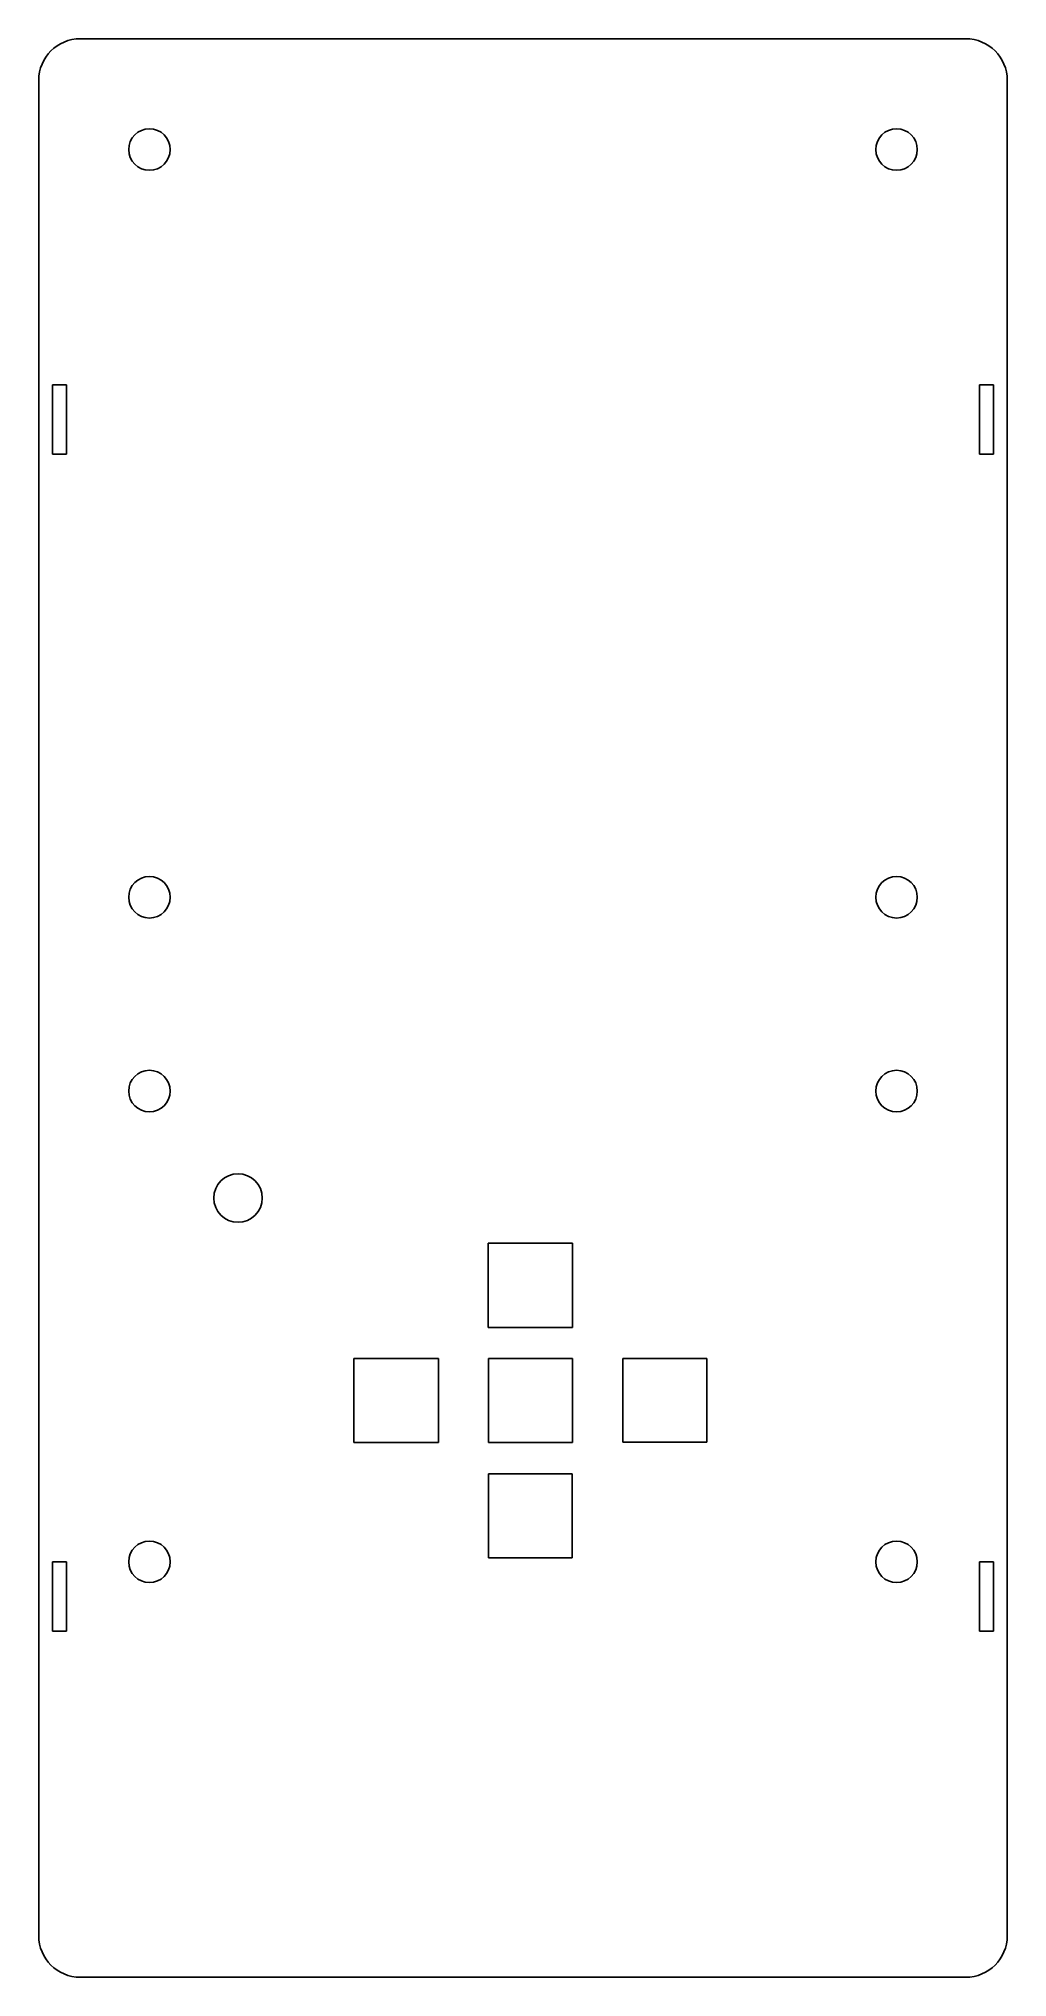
# Model space of a CAD drawing. Header units: millimetres. Extents: x -35 to 35, y -70 to 70.
import ezdxf

# ---------------------------------------------------------------- set-up
doc = ezdxf.new("R2010")
doc.units = ezdxf.units.MM
doc.layers.add('Body001', color=7, linetype='CONTINUOUS')

msp = doc.modelspace()

# ---------------------------------------------------------------- linework, layer by layer
at = {"layer": 'Body001'}
for p, q in [((-32, 70, 44), (-32, 70, 46)), ((-32, 70, 44), (-32, 70, 46)), ((-32, 70, 44), (32, 70, 44)), ((-32, 70, 46), (32, 70, 46)), ((-32, 70, 44), (32, 70, 44)), ((-32, 70, 46), (32, 70, 46)), ((32, 70, 44), (32, 70, 46)), ((32, 70, 44), (32, 70, 46)), ((-35, 67, 44), (-35, 67, 46)), ((-35, 67, 44), (-35, 67, 46)), ((-35, -67, 44), (-35, 67, 44)), ((-35, -67, 46), (-35, 67, 46)), ((-35, -67, 44), (-35, 67, 44)), ((-35, -67, 46), (-35, 67, 46)), ((35, 67, 44), (35, 67, 46)), ((35, 67, 44), (35, -67, 44)), ((35, 67, 46), (35, -67, 46)), ((35, 67, 44), (35, 67, 46)), ((35, 67, 44), (35, -67, 44)), ((35, 67, 46), (35, -67, 46)), ((-25.5, 62, 44), (-25.5, 62, 46)), ((-25.5, 62, 44), (-25.5, 62, 46)), ((28.5, 62, 44), (28.5, 62, 46)), ((28.5, 62, 44), (28.5, 62, 46)), ((-34, 45, 44), (-34, 45, 46)), ((-34, 45, 44), (-33, 45, 44)), ((-34, 45, 46), (-33, 45, 46)), ((-34, 45, 44), (-34, 45, 46)), ((-34, 40, 44), (-34, 45, 44)), ((-34, 40, 46), (-34, 45, 46)), ((-34, 45, 44), (-33, 45, 44)), ((-34, 40, 44), (-34, 45, 44)), ((-34, 45, 46), (-33, 45, 46)), ((-34, 40, 46), (-34, 45, 46)), ((-33, 45, 44), (-33, 45, 46)), ((-33, 45, 44), (-33, 45, 46)), ((-33, 45, 44), (-33, 40, 44)), ((-33, 45, 46), (-33, 40, 46)), ((-33, 45, 44), (-33, 40, 44)), ((-33, 45, 46), (-33, 40, 46)), ((33, 45, 44), (33, 45, 46)), ((33, 45, 44), (34, 45, 44)), ((33, 45, 46), (34, 45, 46)), ((33, 45, 44), (33, 45, 46)), ((33, 40, 44), (33, 45, 44)), ((33, 40, 46), (33, 45, 46)), ((33, 45, 44), (34, 45, 44)), ((33, 40, 44), (33, 45, 44)), ((33, 45, 46), (34, 45, 46)), ((33, 40, 46), (33, 45, 46)), ((34, 45, 44), (34, 45, 46)), ((34, 45, 44), (34, 45, 46)), ((34, 45, 44), (34, 40, 44)), ((34, 45, 46), (34, 40, 46)), ((34, 45, 44), (34, 40, 44)), ((34, 45, 46), (34, 40, 46)), ((-34, 40, 44), (-34, 40, 46)), ((-33, 40, 44), (-34, 40, 44)), ((-33, 40, 46), (-34, 40, 46)), ((-34, 40, 44), (-34, 40, 46)), ((-33, 40, 44), (-34, 40, 44)), ((-33, 40, 46), (-34, 40, 46)), ((-33, 40, 44), (-33, 40, 46)), ((-33, 40, 44), (-33, 40, 46)), ((33, 40, 44), (33, 40, 46)), ((34, 40, 44), (33, 40, 44)), ((34, 40, 46), (33, 40, 46)), ((33, 40, 44), (33, 40, 46)), ((34, 40, 44), (33, 40, 44)), ((34, 40, 46), (33, 40, 46)), ((34, 40, 44), (34, 40, 46)), ((34, 40, 44), (34, 40, 46)), ((-25.5, 8, 44), (-25.5, 8, 46)), ((-25.5, 8, 44), (-25.5, 8, 46)), ((28.5, 8, 44), (28.5, 8, 46)), ((28.5, 8, 44), (28.5, 8, 46)), ((-25.5, -6, 44), (-25.5, -6, 46)), ((-25.5, -6, 44), (-25.5, -6, 46)), ((28.5, -6, 44), (28.5, -6, 46)), ((28.5, -6, 44), (28.5, -6, 46)), ((-18.8448, -13.7228, 44), (-18.8448, -13.7228, 46)), ((-18.8448, -13.7228, 44), (-18.8448, -13.7228, 46)), ((-2.50559, -16.9946, 44), (-2.50559, -16.9946, 46)), ((-2.50559, -16.9946, 44), (3.58812, -16.9946, 44)), ((-2.50559, -16.9946, 46), (3.58812, -16.9946, 46)), ((-2.50559, -16.9946, 44), (-2.50559, -16.9946, 46)), ((-2.50559, -23.0792, 44), (-2.50559, -16.9946, 44)), ((-2.50559, -23.0792, 46), (-2.50559, -16.9946, 46)), ((-2.50559, -16.9946, 44), (3.58812, -16.9946, 44)), ((-2.50559, -23.0792, 44), (-2.50559, -16.9946, 44)), ((-2.50559, -16.9946, 46), (3.58812, -16.9946, 46)), ((-2.50559, -23.0792, 46), (-2.50559, -16.9946, 46)), ((3.58812, -16.9946, 44), (3.58812, -16.9946, 46)), ((3.58812, -16.9946, 44), (3.58812, -16.9946, 46)), ((3.58812, -16.9946, 44), (3.58812, -23.0792, 44)), ((3.58812, -16.9946, 46), (3.58812, -23.0792, 46)), ((3.58812, -16.9946, 44), (3.58812, -23.0792, 44)), ((3.58812, -16.9946, 46), (3.58812, -23.0792, 46)), ((-2.50559, -23.0792, 44), (-2.50559, -23.0792, 46)), ((3.58812, -23.0792, 44), (-2.50559, -23.0792, 44)), ((3.58812, -23.0792, 46), (-2.50559, -23.0792, 46)), ((-2.50559, -23.0792, 44), (-2.50559, -23.0792, 46)), ((3.58812, -23.0792, 44), (-2.50559, -23.0792, 44)), ((3.58812, -23.0792, 46), (-2.50559, -23.0792, 46)), ((3.58812, -23.0792, 44), (3.58812, -23.0792, 46)), ((3.58812, -23.0792, 44), (3.58812, -23.0792, 46)), ((-12.2223, -25.305, 44), (-12.2223, -25.305, 46)), ((-12.2223, -25.305, 44), (-6.11208, -25.305, 44)), ((-12.2223, -25.305, 46), (-6.11208, -25.305, 46)), ((-12.2223, -25.305, 44), (-12.2223, -25.305, 46)), ((-12.2223, -31.3785, 44), (-12.2223, -25.305, 44)), ((-12.2223, -31.3785, 46), (-12.2223, -25.305, 46)), ((-12.2223, -25.305, 44), (-6.11208, -25.305, 44)), ((-12.2223, -31.3785, 44), (-12.2223, -25.305, 44)), ((-12.2223, -25.305, 46), (-6.11208, -25.305, 46)), ((-12.2223, -31.3785, 46), (-12.2223, -25.305, 46)), ((-6.11208, -25.305, 44), (-6.11208, -25.305, 46)), ((-6.11208, -25.305, 44), (-6.11208, -25.305, 46)), ((-6.11208, -25.305, 44), (-6.11208, -31.3785, 44)), ((-6.11208, -25.305, 46), (-6.11208, -31.3785, 46)), ((-6.11208, -25.305, 44), (-6.11208, -31.3785, 44)), ((-6.11208, -25.305, 46), (-6.11208, -31.3785, 46)), ((-2.49582, -25.3022, 44), (-2.49582, -25.3022, 46)), ((-2.49582, -25.3022, 44), (3.58228, -25.3022, 44)), ((-2.49582, -25.3022, 46), (3.58228, -25.3022, 46)), ((-2.49582, -25.3022, 44), (-2.49582, -25.3022, 46)), ((-2.49582, -31.376, 44), (-2.49582, -25.3022, 44)), ((-2.49582, -31.376, 46), (-2.49582, -25.3022, 46)), ((-2.49582, -25.3022, 44), (3.58228, -25.3022, 44)), ((-2.49582, -31.376, 44), (-2.49582, -25.3022, 44)), ((-2.49582, -25.3022, 46), (3.58228, -25.3022, 46)), ((-2.49582, -31.376, 46), (-2.49582, -25.3022, 46)), ((3.58228, -25.3022, 44), (3.58228, -25.3022, 46)), ((3.58228, -25.3022, 44), (3.58228, -25.3022, 46)), ((3.58228, -25.3022, 44), (3.58228, -31.376, 44)), ((3.58228, -25.3022, 46), (3.58228, -31.376, 46)), ((3.58228, -25.3022, 44), (3.58228, -31.376, 44)), ((3.58228, -25.3022, 46), (3.58228, -31.376, 46)), ((7.2168, -25.3228, 44), (7.2168, -25.3228, 46)), ((7.2168, -25.3228, 44), (13.2893, -25.3228, 44)), ((7.2168, -25.3228, 46), (13.2893, -25.3228, 46)), ((7.2168, -25.3228, 44), (7.2168, -25.3228, 46)), ((7.2168, -31.3598, 44), (7.2168, -25.3228, 44)), ((7.2168, -31.3598, 46), (7.2168, -25.3228, 46)), ((7.2168, -25.3228, 44), (13.2893, -25.3228, 44)), ((7.2168, -31.3598, 44), (7.2168, -25.3228, 44)), ((7.2168, -25.3228, 46), (13.2893, -25.3228, 46)), ((7.2168, -31.3598, 46), (7.2168, -25.3228, 46)), ((13.2893, -25.3228, 44), (13.2893, -25.3228, 46)), ((13.2893, -25.3228, 44), (13.2893, -25.3228, 46)), ((13.2893, -25.3228, 44), (13.2893, -31.3598, 44)), ((13.2893, -25.3228, 46), (13.2893, -31.3598, 46)), ((13.2893, -25.3228, 44), (13.2893, -31.3598, 44)), ((13.2893, -25.3228, 46), (13.2893, -31.3598, 46)), ((-12.2223, -31.3785, 44), (-12.2223, -31.3785, 46)), ((-6.11208, -31.3785, 44), (-12.2223, -31.3785, 44)), ((-6.11208, -31.3785, 46), (-12.2223, -31.3785, 46)), ((-12.2223, -31.3785, 44), (-12.2223, -31.3785, 46)), ((-6.11208, -31.3785, 44), (-12.2223, -31.3785, 44)), ((-6.11208, -31.3785, 46), (-12.2223, -31.3785, 46)), ((-6.11208, -31.3785, 44), (-6.11208, -31.3785, 46)), ((-6.11208, -31.3785, 44), (-6.11208, -31.3785, 46)), ((-2.49582, -31.376, 44), (-2.49582, -31.376, 46)), ((3.58228, -31.376, 44), (-2.49582, -31.376, 44)), ((3.58228, -31.376, 46), (-2.49582, -31.376, 46)), ((-2.49582, -31.376, 44), (-2.49582, -31.376, 46)), ((3.58228, -31.376, 44), (-2.49582, -31.376, 44)), ((3.58228, -31.376, 46), (-2.49582, -31.376, 46)), ((3.58228, -31.376, 44), (3.58228, -31.376, 46)), ((3.58228, -31.376, 44), (3.58228, -31.376, 46)), ((7.2168, -31.3598, 44), (7.2168, -31.3598, 46)), ((13.2893, -31.3598, 44), (7.2168, -31.3598, 44)), ((13.2893, -31.3598, 46), (7.2168, -31.3598, 46)), ((7.2168, -31.3598, 44), (7.2168, -31.3598, 46)), ((13.2893, -31.3598, 44), (7.2168, -31.3598, 44)), ((13.2893, -31.3598, 46), (7.2168, -31.3598, 46)), ((13.2893, -31.3598, 44), (13.2893, -31.3598, 46)), ((13.2893, -31.3598, 44), (13.2893, -31.3598, 46)), ((-2.48669, -33.6423, 44), (-2.48669, -33.6423, 46)), ((-2.48669, -33.6423, 44), (3.56185, -33.6423, 44)), ((-2.48669, -33.6423, 46), (3.56185, -33.6423, 46)), ((-2.48669, -33.6423, 44), (-2.48669, -33.6423, 46)), ((-2.48669, -39.7005, 44), (-2.48669, -33.6423, 44)), ((-2.48669, -39.7005, 46), (-2.48669, -33.6423, 46)), ((-2.48669, -33.6423, 44), (3.56185, -33.6423, 44)), ((-2.48669, -39.7005, 44), (-2.48669, -33.6423, 44)), ((-2.48669, -33.6423, 46), (3.56185, -33.6423, 46)), ((-2.48669, -39.7005, 46), (-2.48669, -33.6423, 46)), ((3.56185, -33.6423, 44), (3.56185, -33.6423, 46)), ((3.56185, -33.6423, 44), (3.56185, -33.6423, 46)), ((3.56185, -33.6423, 44), (3.56185, -39.7005, 44)), ((3.56185, -33.6423, 46), (3.56185, -39.7005, 46)), ((3.56185, -33.6423, 44), (3.56185, -39.7005, 44)), ((3.56185, -33.6423, 46), (3.56185, -39.7005, 46)), ((-34, -40, 44), (-34, -40, 46)), ((-34, -40, 44), (-33, -40, 44)), ((-34, -40, 46), (-33, -40, 46)), ((-34, -40, 44), (-34, -40, 46)), ((-34, -45, 44), (-34, -40, 44)), ((-34, -45, 46), (-34, -40, 46)), ((-34, -40, 44), (-33, -40, 44)), ((-34, -45, 44), (-34, -40, 44)), ((-34, -40, 46), (-33, -40, 46)), ((-34, -45, 46), (-34, -40, 46)), ((-33, -40, 44), (-33, -40, 46)), ((-33, -40, 44), (-33, -40, 46)), ((-33, -40, 44), (-33, -45, 44)), ((-33, -40, 46), (-33, -45, 46)), ((-33, -40, 44), (-33, -45, 44)), ((-33, -40, 46), (-33, -45, 46)), ((-25.5, -40, 44), (-25.5, -40, 46)), ((-25.5, -40, 44), (-25.5, -40, 46)), ((-2.48669, -39.7005, 44), (-2.48669, -39.7005, 46)), ((3.56185, -39.7005, 44), (-2.48669, -39.7005, 44)), ((3.56185, -39.7005, 46), (-2.48669, -39.7005, 46)), ((-2.48669, -39.7005, 44), (-2.48669, -39.7005, 46)), ((3.56185, -39.7005, 44), (-2.48669, -39.7005, 44)), ((3.56185, -39.7005, 46), (-2.48669, -39.7005, 46)), ((3.56185, -39.7005, 44), (3.56185, -39.7005, 46)), ((3.56185, -39.7005, 44), (3.56185, -39.7005, 46)), ((28.5, -40, 44), (28.5, -40, 46)), ((28.5, -40, 44), (28.5, -40, 46)), ((33, -40, 44), (33, -40, 46)), ((33, -40, 44), (34, -40, 44)), ((33, -40, 46), (34, -40, 46)), ((33, -40, 44), (33, -40, 46)), ((33, -45, 44), (33, -40, 44)), ((33, -45, 46), (33, -40, 46)), ((33, -40, 44), (34, -40, 44)), ((33, -45, 44), (33, -40, 44)), ((33, -40, 46), (34, -40, 46)), ((33, -45, 46), (33, -40, 46)), ((34, -40, 44), (34, -40, 46)), ((34, -40, 44), (34, -40, 46)), ((34, -40, 44), (34, -45, 44)), ((34, -40, 46), (34, -45, 46)), ((34, -40, 44), (34, -45, 44)), ((34, -40, 46), (34, -45, 46)), ((-34, -45, 44), (-34, -45, 46)), ((-33, -45, 44), (-34, -45, 44)), ((-33, -45, 46), (-34, -45, 46)), ((-34, -45, 44), (-34, -45, 46)), ((-33, -45, 44), (-34, -45, 44)), ((-33, -45, 46), (-34, -45, 46)), ((-33, -45, 44), (-33, -45, 46)), ((-33, -45, 44), (-33, -45, 46)), ((33, -45, 44), (33, -45, 46)), ((34, -45, 44), (33, -45, 44)), ((34, -45, 46), (33, -45, 46)), ((33, -45, 44), (33, -45, 46)), ((34, -45, 44), (33, -45, 44)), ((34, -45, 46), (33, -45, 46)), ((34, -45, 44), (34, -45, 46)), ((34, -45, 44), (34, -45, 46)), ((-35, -67, 44), (-35, -67, 46)), ((-35, -67, 44), (-35, -67, 46)), ((35, -67, 44), (35, -67, 46)), ((35, -67, 44), (35, -67, 46)), ((-32, -70, 44), (-32, -70, 46)), ((-32, -70, 44), (-32, -70, 46)), ((32, -70, 44), (-32, -70, 44)), ((32, -70, 46), (-32, -70, 46)), ((32, -70, 44), (-32, -70, 44)), ((32, -70, 46), (-32, -70, 46)), ((32, -70, 44), (32, -70, 46)), ((32, -70, 44), (32, -70, 46))]:
    msp.add_line(p, q, dxfattribs=at)
for centre, radius in [((-27, 62), 1.5), ((-27, 62), 1.5), ((-27, 62), 1.5), ((-27, 62), 1.5), ((27, 62), 1.5), ((27, 62), 1.5), ((27, 62), 1.5), ((27, 62), 1.5), ((-27, 8), 1.5), ((-27, 8), 1.5), ((-27, 8), 1.5), ((-27, 8), 1.5), ((27, 8), 1.5), ((27, 8), 1.5), ((27, 8), 1.5), ((27, 8), 1.5), ((-27, -6), 1.5), ((-27, -6), 1.5), ((-27, -6), 1.5), ((-27, -6), 1.5), ((27, -6), 1.5), ((27, -6), 1.5), ((27, -6), 1.5), ((27, -6), 1.5), ((-20.5948, -13.7228), 1.75), ((-20.5948, -13.7228), 1.75), ((-20.5948, -13.7228), 1.75), ((-20.5948, -13.7228), 1.75), ((-27, -40), 1.5), ((-27, -40), 1.5), ((-27, -40), 1.5), ((-27, -40), 1.5), ((27, -40), 1.5), ((27, -40), 1.5), ((27, -40), 1.5), ((27, -40), 1.5)]:
    msp.add_circle(centre, radius, dxfattribs=at)
for centre, start, end in [((-32, 67, 44), 90, 180), ((-32, 67, 46), 90, 180), ((-32, 67, 44), 90, 180), ((-32, 67, 46), 90, 180), ((32, 67, 44), 0, 90), ((32, 67, 46), 0, 90), ((32, 67, 44), 0, 90), ((32, 67, 46), 0, 90), ((-32, -67, 44), 180, -90), ((-32, -67, 46), 180, -90), ((-32, -67, 44), 180, -90), ((-32, -67, 46), 180, -90), ((32, -67, 44), -90, 0), ((32, -67, 46), -90, 0), ((32, -67, 44), -90, 0), ((32, -67, 46), -90, 0)]:
    msp.add_arc(centre, 3, start, end, dxfattribs=at)

doc.saveas('drawing.dxf')
